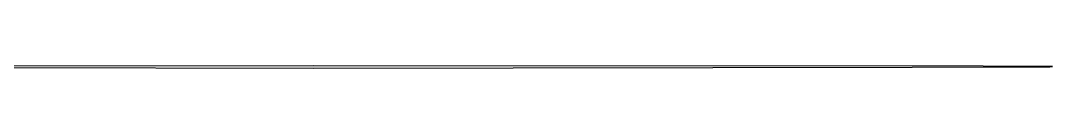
# Model space of a CAD drawing. Extents: x 45 to 603, y -200 to 395.
# Drawn here: x 273.4 to 502.2, y 233.9 to 234.4 of the extents above; entities that cross this region are included whole.
import ezdxf

# ---------------------------------------------------------------- set-up
doc = ezdxf.new("R2010")
doc.units = 0

msp = doc.modelspace()

# ---------------------------------------------------------------- linework, layer by layer
at = {"layer": 'Layer 1'}
for p, q in [((338.403, 234.374584), (190.004375, 234.291902)), ((205.714, 234.11), (338.403075, 233.911562)), ((486.801662, 234.291902), (338.403, 234.374584)), ((338.403075, 233.911562), (471.092, 234.11)), ((471.092, 234.11), (501.630783, 234.207152)), ((499.615909, 234.251852), (486.801662, 234.291902)), ((502.00718, 234.229987), (499.615909, 234.251852)), ((501.630783, 234.207152), (502.169179, 234.218678)), ((502.169179, 234.218678), (502.00718, 234.229987))]:
    msp.add_line(p, q, dxfattribs=at)

doc.saveas('drawing.dxf')
